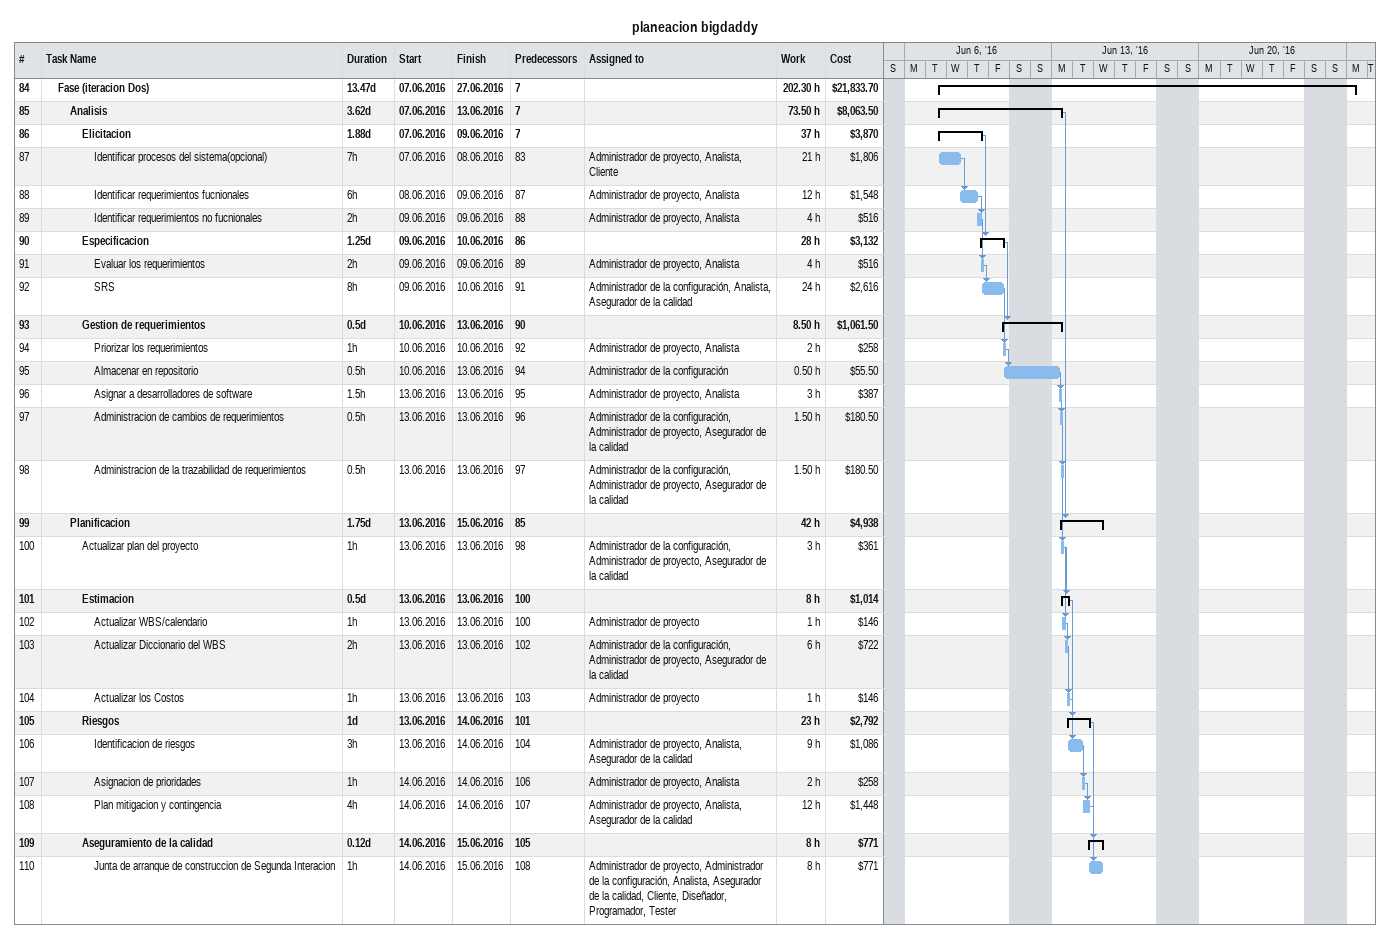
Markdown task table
planeacion bigdaddy

| ID | Level | Task | Duration | Start | Finish | Predecessors | Resources | Work (h) | Cost ($) |
|---|---|---|---|---|---|---|---|---|---|
| 84 | 2 | **Fase (iteracion Dos)** | 13.47d | 2016-06-07 | 2016-06-27 | 7 |  | 202.30 | 21833.70 |
| 85 | 3 | **Analisis** | 3.62d | 2016-06-07 | 2016-06-13 | 7 |  | 73.50 | 8063.50 |
| 86 | 4 | **Elicitacion** | 1.88d | 2016-06-07 | 2016-06-09 | 7 |  | 37 | 3870 |
| 87 | 5 | Identificar procesos del sistema(opcional) | 7h | 2016-06-07 | 2016-06-08 | 83 | Administrador de proyecto, Analista, Cliente | 21 | 1806 |
| 88 | 5 | Identificar requerimientos fucnionales | 6h | 2016-06-08 | 2016-06-09 | 87 | Administrador de proyecto, Analista | 12 | 1548 |
| 89 | 5 | Identificar requerimientos no fucnionales | 2h | 2016-06-09 | 2016-06-09 | 88 | Administrador de proyecto, Analista | 4 | 516 |
| 90 | 4 | **Especificacion** | 1.25d | 2016-06-09 | 2016-06-10 | 86 |  | 28 | 3132 |
| 91 | 5 | Evaluar los requerimientos | 2h | 2016-06-09 | 2016-06-09 | 89 | Administrador de proyecto, Analista | 4 | 516 |
| 92 | 5 | SRS | 8h | 2016-06-09 | 2016-06-10 | 91 | Administrador de la configuración, Analista, Asegurador de la calidad | 24 | 2616 |
| 93 | 4 | **Gestion de requerimientos** | 0.5d | 2016-06-10 | 2016-06-13 | 90 |  | 8.50 | 1061.50 |
| 94 | 5 | Priorizar los requerimientos | 1h | 2016-06-10 | 2016-06-10 | 92 | Administrador de proyecto, Analista | 2 | 258 |
| 95 | 5 | Almacenar en repositorio | 0.5h | 2016-06-10 | 2016-06-13 | 94 | Administrador de la configuración | 0.50 | 55.50 |
| 96 | 5 | Asignar a desarrolladores de software | 1.5h | 2016-06-13 | 2016-06-13 | 95 | Administrador de proyecto, Analista | 3 | 387 |
| 97 | 5 | Administracion de cambios de requerimientos | 0.5h | 2016-06-13 | 2016-06-13 | 96 | Administrador de la configuración, Administrador de proyecto, Asegurador de la calidad | 1.50 | 180.50 |
| 98 | 5 | Administracion de la trazabilidad de requerimientos | 0.5h | 2016-06-13 | 2016-06-13 | 97 | Administrador de la configuración, Administrador de proyecto, Asegurador de la calidad | 1.50 | 180.50 |
| 99 | 3 | **Planificacion** | 1.75d | 2016-06-13 | 2016-06-15 | 85 |  | 42 | 4938 |
| 100 | 4 | Actualizar plan del proyecto | 1h | 2016-06-13 | 2016-06-13 | 98 | Administrador de la configuración, Administrador de proyecto, Asegurador de la calidad | 3 | 361 |
| 101 | 4 | **Estimacion** | 0.5d | 2016-06-13 | 2016-06-13 | 100 |  | 8 | 1014 |
| 102 | 5 | Actualizar WBS/calendario | 1h | 2016-06-13 | 2016-06-13 | 100 | Administrador de proyecto | 1 | 146 |
| 103 | 5 | Actualizar Diccionario del WBS | 2h | 2016-06-13 | 2016-06-13 | 102 | Administrador de la configuración, Administrador de proyecto, Asegurador de la calidad | 6 | 722 |
| 104 | 5 | Actualizar los Costos | 1h | 2016-06-13 | 2016-06-13 | 103 | Administrador de proyecto | 1 | 146 |
| 105 | 4 | **Riesgos** | 1d | 2016-06-13 | 2016-06-14 | 101 |  | 23 | 2792 |
| 106 | 5 | Identificacion de riesgos | 3h | 2016-06-13 | 2016-06-14 | 104 | Administrador de proyecto, Analista, Asegurador de la calidad | 9 | 1086 |
| 107 | 5 | Asignacion de prioridades | 1h | 2016-06-14 | 2016-06-14 | 106 | Administrador de proyecto, Analista | 2 | 258 |
| 108 | 5 | Plan mitigacion y contingencia | 4h | 2016-06-14 | 2016-06-14 | 107 | Administrador de proyecto, Analista, Asegurador de la calidad | 12 | 1448 |
| 109 | 4 | **Aseguramiento de la calidad** | 0.12d | 2016-06-14 | 2016-06-15 | 105 |  | 8 | 771 |
| 110 | 5 | Junta de arranque de construccion de Segunda Interacion | 1h | 2016-06-14 | 2016-06-15 | 108 | Administrador de proyecto, Administrador de la configuración, Analista, Asegurador de la calidad, Cliente, Diseñador, Programador, Tester | 8 | 771 |
